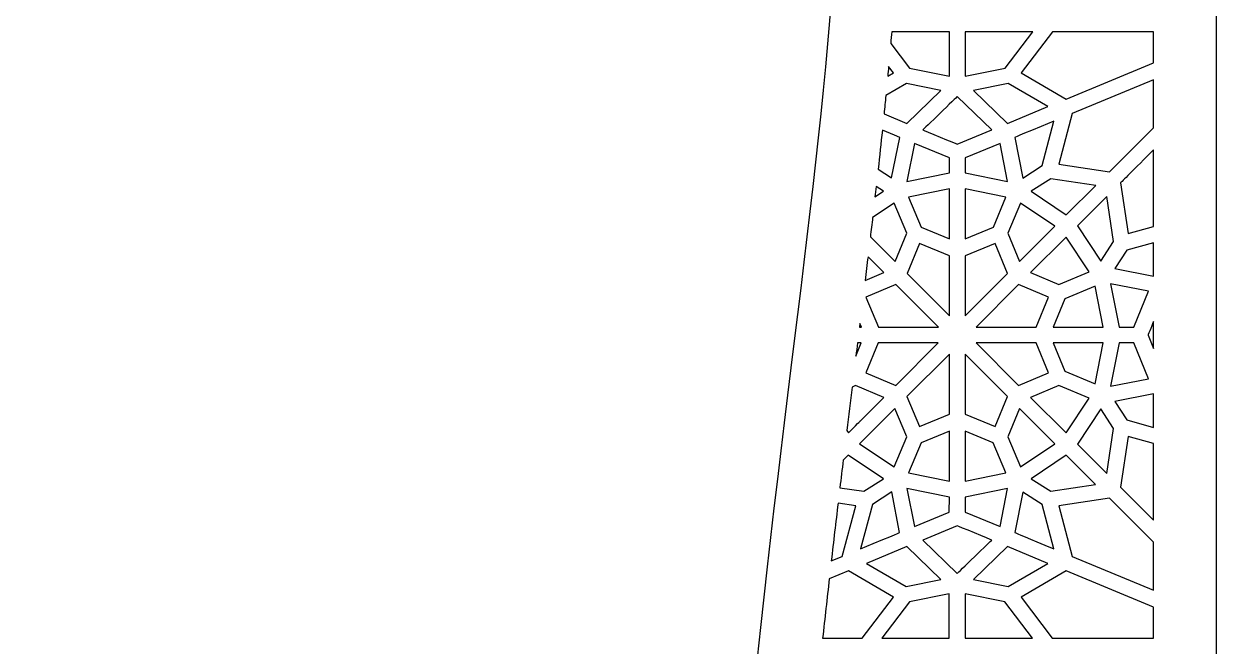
# Model space of a CAD drawing. Header units: millimetres. Extents: x -71 to 72, y -100 to 100.
# Drawn here: x 0.2 to 71.6, y -51.2 to -13.9 of the extents above; entities that cross this region are included whole.
import ezdxf

# ---------------------------------------------------------------- set-up
doc = ezdxf.new("R2010")
doc.units = ezdxf.units.MM
doc.header["$MEASUREMENT"] = 0
doc.layers.add('layer 1', color=7, linetype='Continuous')

msp = doc.modelspace()

# ---------------------------------------------------------------- linework, layer by layer
at = {"layer": 'layer 1', "color": 250}
for points, knots in [([(-71.2611, 100.1639), (-71.2611, 97.1268), (-71.2611, -98.5745), (-71.2611, -99.8361), (-71.2611, -99.8361), (-67.8761, -99.8361), (-44.6415, -99.8361), (-41.1315, -99.8361), (-41.1315, -99.8361), (-41.1315, -17.6932), (-64.9624, 9.6876), (-27.8356, 44.2271), (-27.8356, 44.2271), (-27.8356, 44.2271), (-27.8356, 44.2271), (-27.8356, 44.2271), (-27.8356, 44.2271), (-18.6697, 52.7731), (-6.8481, 60.2788), (0.1676, 70.1513), (0.1676, 70.1513), (13.6031, 51.2689), (43.5836, 41.9319), (48.2851, 8.6635), (48.2851, 8.6635), (48.2851, 8.6635), (48.2851, 8.6639), (48.2851, 8.6639), (48.2851, 8.6639), (48.2942, 8.5979), (48.3031, 8.5316), (48.3122, 8.4656), (48.3122, 8.4656), (48.3122, 8.4656), (48.3122, 8.4656), (48.3122, 8.4656), (48.3122, 8.4656), (51.6534, -15.6362), (41.4666, -45.9687), (41.4666, -99.8361), (41.4666, -99.8361), (44.6758, -99.8361), (70.0917, -99.8361), (71.5959, -99.8361), (71.5959, -99.8361), (71.5959, -96.0977), (71.5959, 89.4373), (71.5959, 100.1639), (71.5959, 100.1639), (50.7736, 100.1639), (-50.0276, 100.1639), (-71.2611, 100.1639)], [0, 0, 0, 0, 0.0714286, 0.0714286, 0.0714286, 0.0714286, 0.1428571, 0.1428571, 0.1428571, 0.1428571, 0.2142857, 0.2142857, 0.2142857, 0.2142857, 0.2857143, 0.2857143, 0.2857143, 0.2857143, 0.3571429, 0.3571429, 0.3571429, 0.3571429, 0.4285714, 0.4285714, 0.4285714, 0.4285714, 0.5, 0.5, 0.5, 0.5, 0.5714286, 0.5714286, 0.5714286, 0.5714286, 0.6428571, 0.6428571, 0.6428571, 0.6428571, 0.7142857, 0.7142857, 0.7142857, 0.7142857, 0.7857143, 0.7857143, 0.7857143, 0.7857143, 0.8571429, 0.8571429, 0.8571429, 0.8571429, 1, 1, 1, 1]), ([(52.161, -14.3827), (52.161, -14.3827), (55.613, -14.3827), (55.613, -14.3827), (55.613, -14.3827), (55.613, -14.3827), (55.613, -17.049), (55.613, -17.049), (55.613, -17.049), (55.613, -17.049), (53.2296, -16.5724), (53.2296, -16.5724), (53.2296, -16.5724), (53.2296, -16.5724), (52.1007, -15.0816), (52.1007, -15.0816), (52.1007, -15.0816), (52.1208, -14.8484), (52.1416, -14.6149), (52.161, -14.3827)], [0, 0, 0, 0, 0.1666667, 0.1666667, 0.1666667, 0.1666667, 0.3333333, 0.3333333, 0.3333333, 0.3333333, 0.5, 0.5, 0.5, 0.5, 0.6666667, 0.6666667, 0.6666667, 0.6666667, 1, 1, 1, 1]), ([(58.9471, -16.5724), (58.9471, -16.5724), (56.5633, -17.049), (56.5633, -17.049), (56.5633, -17.049), (56.5633, -17.049), (56.5633, -14.3827), (56.5633, -14.3827), (56.5633, -14.3827), (56.5633, -14.3827), (60.6048, -14.3827), (60.6048, -14.3827), (60.6048, -14.3827), (60.6048, -14.3827), (58.9471, -16.5724), (58.9471, -16.5724)], [0, 0, 0, 0, 0.2, 0.2, 0.2, 0.2, 0.4, 0.4, 0.4, 0.4, 0.6, 0.6, 0.6, 0.6, 1, 1, 1, 1]), ([(67.8381, -16.2567), (67.8381, -16.2567), (62.6117, -18.4217), (62.6117, -18.4217), (62.6117, -18.4217), (62.6117, -18.4217), (59.9144, -16.8557), (59.9144, -16.8557), (59.9144, -16.8557), (59.9144, -16.8557), (61.7848, -14.3824), (61.7848, -14.3824), (61.7848, -14.3824), (65.2156, -14.382), (64.5005, -14.382), (67.8381, -14.3824), (67.8381, -14.3824), (67.8381, -14.3824), (67.8381, -16.2567), (67.8381, -16.2567)], [0, 0, 0, 0, 0.1666667, 0.1666667, 0.1666667, 0.1666667, 0.3333333, 0.3333333, 0.3333333, 0.3333333, 0.5, 0.5, 0.5, 0.5, 0.6666667, 0.6666667, 0.6666667, 0.6666667, 1, 1, 1, 1]), ([(51.9755, -16.4768), (51.9755, -16.4768), (52.2619, -16.8557), (52.2619, -16.8557), (52.2619, -16.8557), (52.2619, -16.8557), (51.9226, -17.0529), (51.9226, -17.0529), (51.9226, -17.0529), (51.9409, -16.8599), (51.9582, -16.6691), (51.9755, -16.4768)], [0, 0, 0, 0, 0.25, 0.25, 0.25, 0.25, 0.5, 0.5, 0.5, 0.5, 1, 1, 1, 1]), ([(55.111, -17.9066), (55.111, -17.9066), (53.0712, -19.8744), (53.0712, -19.8744), (53.0712, -19.8744), (53.0712, -19.8744), (51.6996, -19.3061), (51.6996, -19.3061), (51.6996, -19.3061), (51.7373, -18.9375), (51.7744, -18.5699), (51.8107, -18.204), (51.8107, -18.204), (51.8107, -18.204), (53.0373, -17.4921), (53.0373, -17.4921), (53.0373, -17.4921), (53.0373, -17.4921), (55.111, -17.9066), (55.111, -17.9066)], [0, 0, 0, 0, 0.1666667, 0.1666667, 0.1666667, 0.1666667, 0.3333333, 0.3333333, 0.3333333, 0.3333333, 0.5, 0.5, 0.5, 0.5, 0.6666667, 0.6666667, 0.6666667, 0.6666667, 1, 1, 1, 1]), ([(59.1051, -19.8744), (59.1051, -19.8744), (57.0653, -17.9066), (57.0653, -17.9066), (57.0653, -17.9066), (57.0653, -17.9066), (59.1393, -17.4918), (59.1393, -17.4918), (59.1393, -17.4918), (59.1393, -17.4918), (61.5199, -18.8743), (61.5199, -18.8743), (61.5199, -18.8743), (61.5199, -18.8743), (59.1051, -19.8744), (59.1051, -19.8744)], [0, 0, 0, 0, 0.2, 0.2, 0.2, 0.2, 0.4, 0.4, 0.4, 0.4, 0.6, 0.6, 0.6, 0.6, 1, 1, 1, 1]), ([(67.8381, -20.139), (67.8381, -20.139), (65.2057, -22.7729), (65.2057, -22.7729), (65.2057, -22.7729), (65.2057, -22.7729), (62.1697, -22.3121), (62.1697, -22.3121), (62.1697, -22.3121), (62.1697, -22.3121), (62.974, -19.2888), (62.974, -19.2888), (62.974, -19.2888), (62.974, -19.2888), (67.8381, -17.2738), (67.8381, -17.2738), (67.8381, -17.2738), (67.8381, -17.2738), (67.8381, -20.139), (67.8381, -20.139)], [0, 0, 0, 0, 0.1666667, 0.1666667, 0.1666667, 0.1666667, 0.3333333, 0.3333333, 0.3333333, 0.3333333, 0.5, 0.5, 0.5, 0.5, 0.6666667, 0.6666667, 0.6666667, 0.6666667, 1, 1, 1, 1]), ([(56.0882, -21.1243), (56.0857, -21.1233), (54.0202, -20.2674), (54.0181, -20.2664), (54.0181, -20.2664), (54.0205, -20.2642), (56.0857, -18.2718), (56.0882, -18.2693), (56.0882, -18.2693), (56.0882, -18.2693), (58.1586, -20.2667), (58.1586, -20.2667), (58.1586, -20.2667), (58.1586, -20.2667), (56.0882, -21.1243), (56.0882, -21.1243)], [0, 0, 0, 0, 0.2, 0.2, 0.2, 0.2, 0.4, 0.4, 0.4, 0.4, 0.6, 0.6, 0.6, 0.6, 1, 1, 1, 1]), ([(61.1738, -22.4014), (61.1738, -22.4014), (60.0156, -23.1482), (60.0156, -23.1482), (60.0156, -23.1482), (60.0156, -23.1482), (59.5383, -20.7158), (59.5383, -20.7158), (59.5383, -20.7158), (59.5493, -20.7112), (59.5623, -20.7024), (61.8811, -19.7432), (61.8811, -19.7432), (61.8811, -19.7432), (61.1738, -22.4014), (61.1738, -22.4014)], [0, 0, 0, 0, 0.2, 0.2, 0.2, 0.2, 0.4, 0.4, 0.4, 0.4, 0.6, 0.6, 0.6, 0.6, 1, 1, 1, 1]), ([(52.3332, -20.5863), (52.3332, -20.5863), (52.3311, -20.5885), (52.3311, -20.5885), (52.3311, -20.5885), (52.3311, -20.5885), (52.6373, -20.7155), (52.6373, -20.7155), (52.6373, -20.7155), (52.6373, -20.7155), (52.1543, -23.144), (52.1543, -23.144), (52.1543, -23.144), (52.1543, -23.144), (51.3454, -22.6226), (51.3454, -22.6226), (51.3454, -22.6226), (51.4329, -21.8359), (51.5176, -21.0552), (51.5991, -20.2826), (51.5991, -20.2826), (51.5991, -20.2826), (52.3332, -20.5863), (52.3332, -20.5863)], [0, 0, 0, 0, 0.1428571, 0.1428571, 0.1428571, 0.1428571, 0.2857143, 0.2857143, 0.2857143, 0.2857143, 0.4285714, 0.4285714, 0.4285714, 0.4285714, 0.5714286, 0.5714286, 0.5714286, 0.5714286, 0.7142857, 0.7142857, 0.7142857, 0.7142857, 1, 1, 1, 1]), ([(53.0712, -23.3514), (53.0712, -23.3514), (53.5224, -21.0813), (53.5224, -21.0813), (53.5224, -21.0813), (53.5224, -21.0813), (55.6137, -21.9463), (55.6137, -21.9463), (55.6137, -21.9463), (55.6137, -21.9463), (55.614, -22.8462), (55.614, -22.8462), (55.614, -22.8462), (55.614, -22.8462), (53.0712, -23.3514), (53.0712, -23.3514)], [0, 0, 0, 0, 0.2, 0.2, 0.2, 0.2, 0.4, 0.4, 0.4, 0.4, 0.6, 0.6, 0.6, 0.6, 1, 1, 1, 1]), ([(56.5605, -22.8459), (56.5605, -22.8459), (56.5626, -21.9463), (56.5626, -21.9463), (56.5626, -21.9463), (56.5626, -21.9463), (58.6536, -21.0813), (58.6536, -21.0813), (58.6536, -21.0813), (58.6536, -21.0813), (59.1055, -23.3514), (59.1055, -23.3514), (59.1055, -23.3514), (59.1055, -23.3514), (56.5605, -22.8459), (56.5605, -22.8459)], [0, 0, 0, 0, 0.2, 0.2, 0.2, 0.2, 0.4, 0.4, 0.4, 0.4, 0.6, 0.6, 0.6, 0.6, 1, 1, 1, 1]), ([(67.8381, -26.0484), (67.8381, -26.0484), (66.3275, -26.4675), (66.3275, -26.4675), (66.3275, -26.4675), (66.3275, -26.4675), (65.8707, -23.4371), (65.8707, -23.4371), (65.8707, -23.4371), (65.8707, -23.4371), (66.7156, -22.5915), (67.8381, -21.4683), (67.8381, -21.4683), (67.8381, -21.4683), (67.8381, -26.0484), (67.8381, -26.0484)], [0, 0, 0, 0, 0.2, 0.2, 0.2, 0.2, 0.4, 0.4, 0.4, 0.4, 0.6, 0.6, 0.6, 0.6, 1, 1, 1, 1]), ([(62.6188, -25.3531), (62.6188, -25.3531), (60.5109, -23.9458), (60.5109, -23.9458), (60.5109, -23.9458), (60.5109, -23.9458), (61.686, -23.1891), (61.686, -23.1891), (61.686, -23.1891), (61.686, -23.1891), (64.3791, -23.5976), (64.3791, -23.5976), (64.3791, -23.5976), (64.3791, -23.5976), (62.6188, -25.3531), (62.6188, -25.3531)], [0, 0, 0, 0, 0.2, 0.2, 0.2, 0.2, 0.4, 0.4, 0.4, 0.4, 0.6, 0.6, 0.6, 0.6, 1, 1, 1, 1]), ([(51.229, -23.6647), (51.229, -23.6647), (51.6654, -23.9458), (51.6654, -23.9458), (51.6654, -23.9458), (51.6654, -23.9458), (51.1581, -24.2845), (51.1581, -24.2845), (51.1581, -24.2845), (51.1817, -24.0774), (51.2054, -23.871), (51.229, -23.6647)], [0, 0, 0, 0, 0.25, 0.25, 0.25, 0.25, 0.5, 0.5, 0.5, 0.5, 1, 1, 1, 1]), ([(53.9267, -26.0999), (53.9267, -26.0999), (53.1742, -24.2887), (53.1742, -24.2887), (53.1742, -24.2887), (53.1742, -24.2887), (55.6144, -23.804), (55.6144, -23.804), (55.6144, -23.804), (55.6144, -23.804), (55.6151, -26.7998), (55.6151, -26.7998), (55.6151, -26.7998), (55.6151, -26.7998), (53.9267, -26.0999), (53.9267, -26.0999)], [0, 0, 0, 0, 0.2, 0.2, 0.2, 0.2, 0.4, 0.4, 0.4, 0.4, 0.6, 0.6, 0.6, 0.6, 1, 1, 1, 1]), ([(56.5598, -26.8005), (56.5598, -26.8005), (56.5598, -23.8033), (56.5598, -23.8033), (56.5598, -23.8033), (56.5598, -23.8033), (59.0021, -24.2887), (59.0021, -24.2887), (59.0021, -24.2887), (59.0021, -24.2887), (58.25, -26.0999), (58.25, -26.0999), (58.25, -26.0999), (58.25, -26.0999), (56.5598, -26.8005), (56.5598, -26.8005)], [0, 0, 0, 0, 0.2, 0.2, 0.2, 0.2, 0.4, 0.4, 0.4, 0.4, 0.6, 0.6, 0.6, 0.6, 1, 1, 1, 1]), ([(64.6917, -28.1266), (64.6917, -28.1266), (63.2834, -26.017), (63.2834, -26.017), (63.2834, -26.017), (63.2834, -26.017), (65.0445, -24.2609), (65.0445, -24.2609), (65.0445, -24.2609), (65.0445, -24.2609), (65.4509, -26.9547), (65.4509, -26.9547), (65.4509, -26.9547), (65.4509, -26.9547), (64.6917, -28.1266), (64.6917, -28.1266)], [0, 0, 0, 0, 0.2, 0.2, 0.2, 0.2, 0.4, 0.4, 0.4, 0.4, 0.6, 0.6, 0.6, 0.6, 1, 1, 1, 1]), ([(51.017, -25.5086), (51.017, -25.5086), (52.306, -24.6479), (52.306, -24.6479), (52.306, -24.6479), (52.306, -24.6479), (53.0599, -26.4626), (53.0599, -26.4626), (53.0599, -26.4626), (53.0599, -26.4626), (52.3579, -28.1524), (52.3579, -28.1524), (52.3579, -28.1524), (52.3579, -28.1524), (50.8801, -26.6749), (50.8801, -26.6749), (50.8801, -26.6749), (50.9263, -26.284), (50.9718, -25.8956), (51.017, -25.5086)], [0, 0, 0, 0, 0.1666667, 0.1666667, 0.1666667, 0.1666667, 0.3333333, 0.3333333, 0.3333333, 0.3333333, 0.5, 0.5, 0.5, 0.5, 0.6666667, 0.6666667, 0.6666667, 0.6666667, 1, 1, 1, 1]), ([(59.8184, -28.1524), (59.8184, -28.1524), (59.1164, -26.4626), (59.1164, -26.4626), (59.1164, -26.4626), (59.1164, -26.4626), (59.8703, -24.6479), (59.8703, -24.6479), (59.8703, -24.6479), (59.8703, -24.6479), (61.9411, -26.0304), (61.9411, -26.0304), (61.9411, -26.0304), (61.9411, -26.0304), (59.8184, -28.1524), (59.8184, -28.1524)], [0, 0, 0, 0, 0.2, 0.2, 0.2, 0.2, 0.4, 0.4, 0.4, 0.4, 0.6, 0.6, 0.6, 0.6, 1, 1, 1, 1]), ([(53.0765, -28.871), (53.0765, -28.871), (53.8233, -27.0739), (53.8233, -27.0739), (53.8233, -27.0739), (53.8233, -27.0739), (55.6154, -27.8169), (55.6154, -27.8169), (55.6154, -27.8169), (55.6154, -27.8169), (55.6165, -31.4113), (55.6165, -31.4113), (55.6165, -31.4113), (55.6165, -31.4113), (53.0765, -28.871), (53.0765, -28.871)], [0, 0, 0, 0, 0.2, 0.2, 0.2, 0.2, 0.4, 0.4, 0.4, 0.4, 0.6, 0.6, 0.6, 0.6, 1, 1, 1, 1]), ([(58.353, -27.0739), (58.353, -27.0739), (59.0998, -28.871), (59.0998, -28.871), (59.0998, -28.871), (59.0998, -28.871), (56.5598, -31.4113), (56.5598, -31.4113), (56.5598, -31.4113), (56.5598, -31.4113), (56.5598, -27.8172), (56.5598, -27.8172), (56.5598, -27.8172), (56.5598, -27.8172), (58.353, -27.0739), (58.353, -27.0739)], [0, 0, 0, 0, 0.2, 0.2, 0.2, 0.2, 0.4, 0.4, 0.4, 0.4, 0.6, 0.6, 0.6, 0.6, 1, 1, 1, 1]), ([(62.1746, -29.5197), (62.1746, -29.5197), (60.4827, -28.8166), (60.4827, -28.8166), (60.4827, -28.8166), (60.4827, -28.8166), (62.6057, -26.694), (62.6057, -26.694), (62.6057, -26.694), (62.6057, -26.694), (63.989, -28.7662), (63.989, -28.7662), (63.989, -28.7662), (63.989, -28.7662), (62.1746, -29.5197), (62.1746, -29.5197)], [0, 0, 0, 0, 0.2, 0.2, 0.2, 0.2, 0.4, 0.4, 0.4, 0.4, 0.6, 0.6, 0.6, 0.6, 1, 1, 1, 1]), ([(67.8381, -29.0347), (67.8381, -29.0347), (65.5211, -28.5746), (65.5211, -28.5746), (65.5211, -28.5746), (65.5211, -28.5746), (66.2386, -27.4666), (66.2386, -27.4666), (66.2386, -27.4666), (66.2386, -27.4666), (67.8381, -27.0231), (67.8381, -27.0231), (67.8381, -27.0231), (67.8381, -27.0231), (67.8381, -29.0347), (67.8381, -29.0347)], [0, 0, 0, 0, 0.2, 0.2, 0.2, 0.2, 0.4, 0.4, 0.4, 0.4, 0.6, 0.6, 0.6, 0.6, 1, 1, 1, 1]), ([(50.7393, -27.8624), (50.7393, -27.8624), (51.694, -28.8166), (51.694, -28.8166), (51.694, -28.8166), (51.694, -28.8166), (50.5682, -29.2841), (50.5682, -29.2841), (50.5682, -29.2841), (50.6257, -28.8078), (50.6829, -28.3337), (50.7393, -27.8624)], [0, 0, 0, 0, 0.25, 0.25, 0.25, 0.25, 0.5, 0.5, 0.5, 0.5, 1, 1, 1, 1]), ([(52.4122, -29.5352), (52.4122, -29.5352), (54.9561, -32.0791), (54.9561, -32.0791), (54.9561, -32.0791), (54.9561, -32.0791), (51.3602, -32.0791), (51.3602, -32.0791), (51.3602, -32.0791), (51.3602, -32.0791), (50.6152, -30.2817), (50.6152, -30.2817), (50.6152, -30.2817), (50.6152, -30.2817), (52.4122, -29.5352), (52.4122, -29.5352)], [0, 0, 0, 0, 0.2, 0.2, 0.2, 0.2, 0.4, 0.4, 0.4, 0.4, 0.6, 0.6, 0.6, 0.6, 1, 1, 1, 1]), ([(59.7641, -29.5352), (59.7641, -29.5352), (61.5615, -30.2817), (61.5615, -30.2817), (61.5615, -30.2817), (61.5615, -30.2817), (60.8178, -32.076), (60.8178, -32.076), (60.8178, -32.076), (60.8178, -32.076), (57.2213, -32.0784), (57.2213, -32.0784), (57.2213, -32.0784), (57.2213, -32.0784), (59.7641, -29.5352), (59.7641, -29.5352)], [0, 0, 0, 0, 0.2, 0.2, 0.2, 0.2, 0.4, 0.4, 0.4, 0.4, 0.6, 0.6, 0.6, 0.6, 1, 1, 1, 1]), ([(61.8345, -32.076), (61.8345, -32.076), (62.5345, -30.3876), (62.5345, -30.3876), (62.5345, -30.3876), (62.5345, -30.3876), (64.3467, -29.6347), (64.3467, -29.6347), (64.3467, -29.6347), (64.3467, -29.6347), (64.8321, -32.0781), (64.8321, -32.0781), (64.8321, -32.0781), (64.8321, -32.0781), (61.8345, -32.076), (61.8345, -32.076)], [0, 0, 0, 0, 0.2, 0.2, 0.2, 0.2, 0.4, 0.4, 0.4, 0.4, 0.6, 0.6, 0.6, 0.6, 1, 1, 1, 1]), ([(67.5524, -29.9357), (67.5524, -29.9357), (66.663, -32.0791), (66.663, -32.0791), (66.663, -32.0791), (66.663, -32.0791), (65.7899, -32.0788), (65.7899, -32.0788), (65.7899, -32.0788), (65.7899, -32.0788), (65.2748, -29.4834), (65.2748, -29.4834), (65.2748, -29.4834), (65.2748, -29.4834), (67.5524, -29.9357), (67.5524, -29.9357)], [0, 0, 0, 0, 0.2, 0.2, 0.2, 0.2, 0.4, 0.4, 0.4, 0.4, 0.6, 0.6, 0.6, 0.6, 1, 1, 1, 1]), ([(50.2539, -31.8643), (50.2539, -31.8643), (50.3432, -32.0791), (50.3432, -32.0791), (50.3432, -32.0791), (50.3432, -32.0791), (50.2278, -32.0791), (50.2278, -32.0791), (50.2278, -32.0791), (50.2363, -32.0075), (50.2451, -31.9359), (50.2539, -31.8643)], [0, 0, 0, 0, 0.25, 0.25, 0.25, 0.25, 0.5, 0.5, 0.5, 0.5, 1, 1, 1, 1]), ([(67.8381, -33.3632), (67.8381, -33.3632), (67.5139, -32.5582), (67.5139, -32.5582), (67.5139, -32.5582), (67.5164, -32.5519), (67.8353, -31.7602), (67.8381, -31.7535), (67.8381, -31.7535), (67.8381, -32.3335), (67.8381, -32.7776), (67.8381, -33.3632)], [0, 0, 0, 0, 0.25, 0.25, 0.25, 0.25, 0.5, 0.5, 0.5, 0.5, 1, 1, 1, 1]), ([(50.0147, -33.813), (50.0468, -33.552), (50.0789, -33.2913), (50.1107, -33.032), (50.1107, -33.032), (50.1107, -33.032), (50.3386, -33.0323), (50.3386, -33.0323), (50.3386, -33.0323), (50.3386, -33.0323), (50.0147, -33.813), (50.0147, -33.813)], [0, 0, 0, 0, 0.25, 0.25, 0.25, 0.25, 0.5, 0.5, 0.5, 0.5, 1, 1, 1, 1]), ([(52.4087, -35.573), (52.4087, -35.573), (50.6116, -34.8266), (50.6116, -34.8266), (50.6116, -34.8266), (50.6116, -34.8266), (51.3553, -33.0323), (51.3553, -33.0323), (51.3553, -33.0323), (51.3553, -33.0323), (54.9519, -33.0295), (54.9519, -33.0295), (54.9519, -33.0295), (54.9519, -33.0295), (52.4087, -35.573), (52.4087, -35.573)], [0, 0, 0, 0, 0.2, 0.2, 0.2, 0.2, 0.4, 0.4, 0.4, 0.4, 0.6, 0.6, 0.6, 0.6, 1, 1, 1, 1]), ([(57.217, -33.0288), (57.217, -33.0288), (60.8129, -33.0288), (60.8129, -33.0288), (60.8129, -33.0288), (60.8129, -33.0288), (61.558, -34.8266), (61.558, -34.8266), (61.558, -34.8266), (61.558, -34.8266), (59.7606, -35.573), (59.7606, -35.573), (59.7606, -35.573), (59.7606, -35.573), (57.217, -33.0288), (57.217, -33.0288)], [0, 0, 0, 0, 0.2, 0.2, 0.2, 0.2, 0.4, 0.4, 0.4, 0.4, 0.6, 0.6, 0.6, 0.6, 1, 1, 1, 1]), ([(62.5313, -34.7207), (62.5313, -34.7207), (61.83, -33.0288), (61.83, -33.0288), (61.83, -33.0288), (61.83, -33.0288), (64.8286, -33.0288), (64.8286, -33.0288), (64.8286, -33.0288), (64.8286, -33.0288), (64.3432, -35.4736), (64.3432, -35.4736), (64.3432, -35.4736), (64.3432, -35.4736), (62.5313, -34.7207), (62.5313, -34.7207)], [0, 0, 0, 0, 0.2, 0.2, 0.2, 0.2, 0.4, 0.4, 0.4, 0.4, 0.6, 0.6, 0.6, 0.6, 1, 1, 1, 1]), ([(65.271, -35.6249), (65.271, -35.6249), (65.7864, -33.0288), (65.7864, -33.0288), (65.7864, -33.0288), (65.7864, -33.0288), (66.6598, -33.0288), (66.6598, -33.0288), (66.6598, -33.0288), (66.6598, -33.0288), (67.5488, -35.1726), (67.5488, -35.1726), (67.5488, -35.1726), (67.5488, -35.1726), (65.271, -35.6249), (65.271, -35.6249)], [0, 0, 0, 0, 0.2, 0.2, 0.2, 0.2, 0.4, 0.4, 0.4, 0.4, 0.6, 0.6, 0.6, 0.6, 1, 1, 1, 1]), ([(53.8198, -38.0344), (53.8198, -38.0344), (53.073, -36.237), (53.073, -36.237), (53.073, -36.237), (53.073, -36.237), (55.6133, -33.697), (55.6133, -33.697), (55.6133, -33.697), (55.6133, -33.697), (55.6133, -37.2911), (55.6133, -37.2911), (55.6133, -37.2911), (55.6133, -37.2911), (53.8198, -38.0344), (53.8198, -38.0344)], [0, 0, 0, 0, 0.2, 0.2, 0.2, 0.2, 0.4, 0.4, 0.4, 0.4, 0.6, 0.6, 0.6, 0.6, 1, 1, 1, 1]), ([(58.3498, -38.0344), (58.3498, -38.0344), (56.5577, -37.2914), (56.5577, -37.2914), (56.5577, -37.2914), (56.5577, -37.2914), (56.5566, -33.697), (56.5566, -33.697), (56.5566, -33.697), (56.5566, -33.697), (59.0963, -36.237), (59.0963, -36.237), (59.0963, -36.237), (59.0963, -36.237), (58.3498, -38.0344), (58.3498, -38.0344)], [0, 0, 0, 0, 0.2, 0.2, 0.2, 0.2, 0.4, 0.4, 0.4, 0.4, 0.6, 0.6, 0.6, 0.6, 1, 1, 1, 1]), ([(49.7858, -35.6768), (49.7858, -35.6768), (49.9981, -35.5886), (49.9981, -35.5886), (49.9981, -35.5886), (49.9981, -35.5886), (51.6904, -36.2913), (51.6904, -36.2913), (51.6904, -36.2913), (49.2757, -38.7057), (51.0734, -36.908), (49.5674, -38.4143), (49.5674, -38.4143), (49.5674, -38.4143), (49.469, -38.2665), (49.469, -38.2665), (49.469, -38.2665), (49.5755, -37.3937), (49.681, -36.5294), (49.7858, -35.6768)], [0, 0, 0, 0, 0.1666667, 0.1666667, 0.1666667, 0.1666667, 0.3333333, 0.3333333, 0.3333333, 0.3333333, 0.5, 0.5, 0.5, 0.5, 0.6666667, 0.6666667, 0.6666667, 0.6666667, 1, 1, 1, 1]), ([(60.4792, -36.2913), (60.4792, -36.2913), (62.1715, -35.5886), (62.1715, -35.5886), (62.1715, -35.5886), (62.1715, -35.5886), (63.9858, -36.3421), (63.9858, -36.3421), (63.9858, -36.3421), (63.9858, -36.3421), (62.6022, -38.4143), (62.6022, -38.4143), (62.6022, -38.4143), (62.6022, -38.4143), (60.4792, -36.2913), (60.4792, -36.2913)], [0, 0, 0, 0, 0.2, 0.2, 0.2, 0.2, 0.4, 0.4, 0.4, 0.4, 0.6, 0.6, 0.6, 0.6, 1, 1, 1, 1]), ([(67.8381, -36.0729), (67.8381, -36.0729), (67.8381, -38.0862), (67.8381, -38.0862), (67.8381, -38.0862), (67.8381, -38.0862), (66.2355, -37.6417), (66.2355, -37.6417), (66.2355, -37.6417), (66.2355, -37.6417), (65.5175, -36.5337), (65.5175, -36.5337), (65.5175, -36.5337), (65.5175, -36.5337), (67.8381, -36.0729), (67.8381, -36.0729)], [0, 0, 0, 0, 0.2, 0.2, 0.2, 0.2, 0.4, 0.4, 0.4, 0.4, 0.6, 0.6, 0.6, 0.6, 1, 1, 1, 1]), ([(52.3544, -36.9556), (52.3544, -36.9556), (53.0567, -38.6457), (53.0567, -38.6457), (53.0567, -38.6457), (53.0567, -38.6457), (52.3028, -40.4604), (52.3028, -40.4604), (52.3028, -40.4604), (52.3028, -40.4604), (50.232, -39.0779), (50.232, -39.0779), (50.232, -39.0779), (50.232, -39.0779), (52.3544, -36.9556), (52.3544, -36.9556)], [0, 0, 0, 0, 0.2, 0.2, 0.2, 0.2, 0.4, 0.4, 0.4, 0.4, 0.6, 0.6, 0.6, 0.6, 1, 1, 1, 1]), ([(59.8152, -36.9556), (59.8152, -36.9556), (61.9376, -39.0779), (61.9376, -39.0779), (61.9376, -39.0779), (61.9376, -39.0779), (59.8671, -40.4604), (59.8671, -40.4604), (59.8671, -40.4604), (59.8671, -40.4604), (59.1132, -38.6457), (59.1132, -38.6457), (59.1132, -38.6457), (59.1132, -38.6457), (59.8152, -36.9556), (59.8152, -36.9556)], [0, 0, 0, 0, 0.2, 0.2, 0.2, 0.2, 0.4, 0.4, 0.4, 0.4, 0.6, 0.6, 0.6, 0.6, 1, 1, 1, 1]), ([(63.2799, -39.0913), (63.2799, -39.0913), (64.6885, -36.9817), (64.6885, -36.9817), (64.6885, -36.9817), (64.6885, -36.9817), (65.4473, -38.1536), (65.4473, -38.1536), (65.4473, -38.1536), (65.4473, -38.1536), (65.0413, -40.8478), (65.0413, -40.8478), (65.0413, -40.8478), (65.0413, -40.8478), (63.2799, -39.0913), (63.2799, -39.0913)], [0, 0, 0, 0, 0.2, 0.2, 0.2, 0.2, 0.4, 0.4, 0.4, 0.4, 0.6, 0.6, 0.6, 0.6, 1, 1, 1, 1]), ([(53.171, -40.8196), (53.171, -40.8196), (53.9232, -39.0084), (53.9232, -39.0084), (53.9232, -39.0084), (53.9232, -39.0084), (55.6133, -38.3078), (55.6133, -38.3078), (55.6133, -38.3078), (55.6133, -38.3078), (55.6133, -41.305), (55.6133, -41.305), (55.6133, -41.305), (55.6133, -41.305), (53.171, -40.8196), (53.171, -40.8196)], [0, 0, 0, 0, 0.2, 0.2, 0.2, 0.2, 0.4, 0.4, 0.4, 0.4, 0.6, 0.6, 0.6, 0.6, 1, 1, 1, 1]), ([(58.9989, -40.8196), (58.9989, -40.8196), (56.5588, -41.3043), (56.5588, -41.3043), (56.5588, -41.3043), (56.5588, -41.3043), (56.5577, -38.3081), (56.5577, -38.3081), (56.5577, -38.3081), (56.5577, -38.3081), (58.2464, -39.0084), (58.2464, -39.0084), (58.2464, -39.0084), (58.2464, -39.0084), (58.9989, -40.8196), (58.9989, -40.8196)], [0, 0, 0, 0, 0.2, 0.2, 0.2, 0.2, 0.4, 0.4, 0.4, 0.4, 0.6, 0.6, 0.6, 0.6, 1, 1, 1, 1]), ([(65.8672, -41.6712), (65.8672, -41.6712), (66.324, -38.6408), (66.324, -38.6408), (66.324, -38.6408), (66.324, -38.6408), (67.8381, -39.0606), (67.8381, -39.0606), (67.8381, -39.0606), (67.8381, -39.0606), (67.8381, -43.6432), (67.8381, -43.6432), (67.8381, -43.6432), (66.7142, -42.5185), (65.8672, -41.6712), (65.8672, -41.6712)], [0, 0, 0, 0, 0.2, 0.2, 0.2, 0.2, 0.4, 0.4, 0.4, 0.4, 0.6, 0.6, 0.6, 0.6, 1, 1, 1, 1]), ([(49.2517, -40.0568), (49.2517, -40.0568), (49.5544, -39.7552), (49.5544, -39.7552), (49.5544, -39.7552), (49.5544, -39.7552), (51.6622, -41.1625), (51.6622, -41.1625), (51.6622, -41.1625), (51.6622, -41.1625), (50.4867, -41.9192), (50.4867, -41.9192), (50.4867, -41.9192), (50.4867, -41.9192), (49.0541, -41.7018), (49.0541, -41.7018), (49.0541, -41.7018), (49.1201, -41.1494), (49.1861, -40.6012), (49.2517, -40.0568)], [0, 0, 0, 0, 0.1666667, 0.1666667, 0.1666667, 0.1666667, 0.3333333, 0.3333333, 0.3333333, 0.3333333, 0.5, 0.5, 0.5, 0.5, 0.6666667, 0.6666667, 0.6666667, 0.6666667, 1, 1, 1, 1]), ([(61.6829, -41.9192), (61.6829, -41.9192), (60.5074, -41.1625), (60.5074, -41.1625), (60.5074, -41.1625), (60.5074, -41.1625), (62.6152, -39.7552), (62.6152, -39.7552), (62.6152, -39.7552), (62.6152, -39.7552), (64.3756, -41.5103), (64.3756, -41.5103), (64.3756, -41.5103), (64.3756, -41.5103), (61.6829, -41.9192), (61.6829, -41.9192)], [0, 0, 0, 0, 0.2, 0.2, 0.2, 0.2, 0.4, 0.4, 0.4, 0.4, 0.6, 0.6, 0.6, 0.6, 1, 1, 1, 1]), ([(50.999, -42.7069), (50.999, -42.7069), (52.1575, -41.9601), (52.1575, -41.9601), (52.1575, -41.9601), (52.1575, -41.9601), (52.6348, -44.3925), (52.6348, -44.3925), (52.6348, -44.3925), (52.6239, -44.3971), (52.6108, -44.4059), (50.292, -45.3651), (50.292, -45.3651), (50.292, -45.3651), (50.999, -42.7069), (50.999, -42.7069)], [0, 0, 0, 0, 0.2, 0.2, 0.2, 0.2, 0.4, 0.4, 0.4, 0.4, 0.6, 0.6, 0.6, 0.6, 1, 1, 1, 1]), ([(55.6126, -42.2624), (55.6126, -42.2624), (55.6105, -43.162), (55.6105, -43.162), (55.6105, -43.162), (55.6105, -43.162), (53.5192, -44.0267), (53.5192, -44.0267), (53.5192, -44.0267), (53.5192, -44.0267), (53.0677, -41.7565), (53.0677, -41.7565), (53.0677, -41.7565), (53.0677, -41.7565), (55.6126, -42.2624), (55.6126, -42.2624)], [0, 0, 0, 0, 0.2, 0.2, 0.2, 0.2, 0.4, 0.4, 0.4, 0.4, 0.6, 0.6, 0.6, 0.6, 1, 1, 1, 1]), ([(56.5595, -43.162), (56.5595, -43.162), (56.5591, -42.2617), (56.5591, -42.2617), (56.5591, -42.2617), (56.5591, -42.2617), (59.1019, -41.7565), (59.1019, -41.7565), (59.1019, -41.7565), (59.1019, -41.7565), (58.6504, -44.0267), (58.6504, -44.0267), (58.6504, -44.0267), (58.6504, -44.0267), (56.5595, -43.162), (56.5595, -43.162)], [0, 0, 0, 0, 0.2, 0.2, 0.2, 0.2, 0.4, 0.4, 0.4, 0.4, 0.6, 0.6, 0.6, 0.6, 1, 1, 1, 1]), ([(59.5355, -44.3928), (59.5355, -44.3928), (60.0188, -41.9643), (60.0188, -41.9643), (60.0188, -41.9643), (60.0188, -41.9643), (61.1706, -42.7066), (61.1706, -42.7066), (61.1706, -42.7066), (61.1706, -42.7066), (61.8776, -45.3651), (61.8776, -45.3651), (61.8776, -45.3651), (60.319, -44.7202), (59.5997, -44.4193), (59.5355, -44.3928)], [0, 0, 0, 0, 0.2, 0.2, 0.2, 0.2, 0.4, 0.4, 0.4, 0.4, 0.6, 0.6, 0.6, 0.6, 1, 1, 1, 1]), ([(48.943, -42.6349), (48.943, -42.6349), (50.0031, -42.7958), (50.0031, -42.7958), (50.0031, -42.7958), (50.0031, -42.7958), (49.1991, -45.8195), (49.1991, -45.8195), (49.1991, -45.8195), (49.1991, -45.8195), (48.5394, -46.0925), (48.5394, -46.0925), (48.5394, -46.0925), (48.6738, -44.9231), (48.8082, -43.7705), (48.943, -42.6349)], [0, 0, 0, 0, 0.2, 0.2, 0.2, 0.2, 0.4, 0.4, 0.4, 0.4, 0.6, 0.6, 0.6, 0.6, 1, 1, 1, 1]), ([(67.8381, -47.8356), (67.8381, -47.8356), (62.9708, -45.8195), (62.9708, -45.8195), (62.9708, -45.8195), (62.9708, -45.8195), (62.1665, -42.7958), (62.1665, -42.7958), (62.1665, -42.7958), (62.1665, -42.7958), (65.2022, -42.3354), (65.2022, -42.3354), (65.2022, -42.3354), (65.2022, -42.3354), (67.8381, -44.9728), (67.8381, -44.9728), (67.8381, -44.9728), (67.8381, -44.9728), (67.8381, -47.8356), (67.8381, -47.8356)], [0, 0, 0, 0, 0.1666667, 0.1666667, 0.1666667, 0.1666667, 0.3333333, 0.3333333, 0.3333333, 0.3333333, 0.5, 0.5, 0.5, 0.5, 0.6666667, 0.6666667, 0.6666667, 0.6666667, 1, 1, 1, 1]), ([(56.0846, -46.8386), (56.0846, -46.8386), (54.0145, -44.8416), (54.0145, -44.8416), (54.0145, -44.8416), (54.0145, -44.8416), (56.0846, -43.984), (56.0846, -43.984), (56.0846, -43.984), (56.0874, -43.985), (58.1523, -44.8405), (58.1551, -44.8416), (58.1551, -44.8416), (58.1526, -44.8444), (56.0874, -46.8365), (56.0846, -46.8386)], [0, 0, 0, 0, 0.2, 0.2, 0.2, 0.2, 0.4, 0.4, 0.4, 0.4, 0.6, 0.6, 0.6, 0.6, 1, 1, 1, 1]), ([(53.068, -45.2339), (53.068, -45.2339), (55.1078, -47.2017), (55.1078, -47.2017), (55.1078, -47.2017), (55.1078, -47.2017), (53.0338, -47.6165), (53.0338, -47.6165), (53.0338, -47.6165), (53.0338, -47.6165), (50.6533, -46.234), (50.6533, -46.234), (50.6533, -46.234), (50.6533, -46.234), (53.068, -45.2339), (53.068, -45.2339)], [0, 0, 0, 0, 0.2, 0.2, 0.2, 0.2, 0.4, 0.4, 0.4, 0.4, 0.6, 0.6, 0.6, 0.6, 1, 1, 1, 1]), ([(57.0622, -47.2017), (57.0622, -47.2017), (59.1019, -45.2339), (59.1019, -45.2339), (59.1019, -45.2339), (59.1019, -45.2339), (61.5167, -46.234), (61.5167, -46.234), (61.5167, -46.234), (61.5167, -46.234), (59.1358, -47.6162), (59.1358, -47.6162), (59.1358, -47.6162), (59.1358, -47.6162), (57.0622, -47.2017), (57.0622, -47.2017)], [0, 0, 0, 0, 0.2, 0.2, 0.2, 0.2, 0.4, 0.4, 0.4, 0.4, 0.6, 0.6, 0.6, 0.6, 1, 1, 1, 1]), ([(49.5611, -46.6866), (49.5611, -46.6866), (52.2587, -48.2526), (52.2587, -48.2526), (52.2587, -48.2526), (52.2587, -48.2526), (50.3883, -50.7259), (50.3883, -50.7259), (50.3883, -50.7259), (49.233, -50.7259), (48.5496, -50.7259), (48.0222, -50.7263), (48.0222, -50.7263), (48.1528, -49.5201), (48.2847, -48.332), (48.4174, -47.1604), (48.4174, -47.1604), (48.4174, -47.1604), (49.5611, -46.6866), (49.5611, -46.6866)], [0, 0, 0, 0, 0.1666667, 0.1666667, 0.1666667, 0.1666667, 0.3333333, 0.3333333, 0.3333333, 0.3333333, 0.5, 0.5, 0.5, 0.5, 0.6666667, 0.6666667, 0.6666667, 0.6666667, 1, 1, 1, 1]), ([(67.8381, -50.7259), (64.5562, -50.7263), (65.2233, -50.7263), (61.7816, -50.7259), (61.7816, -50.7259), (61.7816, -50.7259), (59.9109, -48.2526), (59.9109, -48.2526), (59.9109, -48.2526), (59.9109, -48.2526), (62.6085, -46.6866), (62.6085, -46.6866), (62.6085, -46.6866), (62.6085, -46.6866), (67.8381, -48.853), (67.8381, -48.853), (67.8381, -48.853), (67.8381, -48.853), (67.8381, -50.7259), (67.8381, -50.7259)], [0, 0, 0, 0, 0.1666667, 0.1666667, 0.1666667, 0.1666667, 0.3333333, 0.3333333, 0.3333333, 0.3333333, 0.5, 0.5, 0.5, 0.5, 0.6666667, 0.6666667, 0.6666667, 0.6666667, 1, 1, 1, 1]), ([(53.2261, -48.5359), (53.2261, -48.5359), (55.6098, -48.0593), (55.6098, -48.0593), (55.6098, -48.0593), (55.6098, -48.0593), (55.6098, -50.7256), (55.6098, -50.7256), (55.6098, -50.7256), (55.6098, -50.7256), (51.5684, -50.7256), (51.5684, -50.7256), (51.5684, -50.7256), (51.5684, -50.7256), (53.2261, -48.5359), (53.2261, -48.5359)], [0, 0, 0, 0, 0.2, 0.2, 0.2, 0.2, 0.4, 0.4, 0.4, 0.4, 0.6, 0.6, 0.6, 0.6, 1, 1, 1, 1]), ([(56.5602, -50.7256), (56.5602, -50.7256), (56.5602, -48.0593), (56.5602, -48.0593), (56.5602, -48.0593), (56.5602, -48.0593), (58.9435, -48.5359), (58.9435, -48.5359), (58.9435, -48.5359), (58.9435, -48.5359), (60.6012, -50.7256), (60.6012, -50.7256), (60.6012, -50.7256), (60.6012, -50.7256), (56.5602, -50.7256), (56.5602, -50.7256)], [0, 0, 0, 0, 0.2, 0.2, 0.2, 0.2, 0.4, 0.4, 0.4, 0.4, 0.6, 0.6, 0.6, 0.6, 1, 1, 1, 1])]:
    msp.add_open_spline(points, degree=3, knots=knots, dxfattribs=at)

doc.saveas('drawing.dxf')
